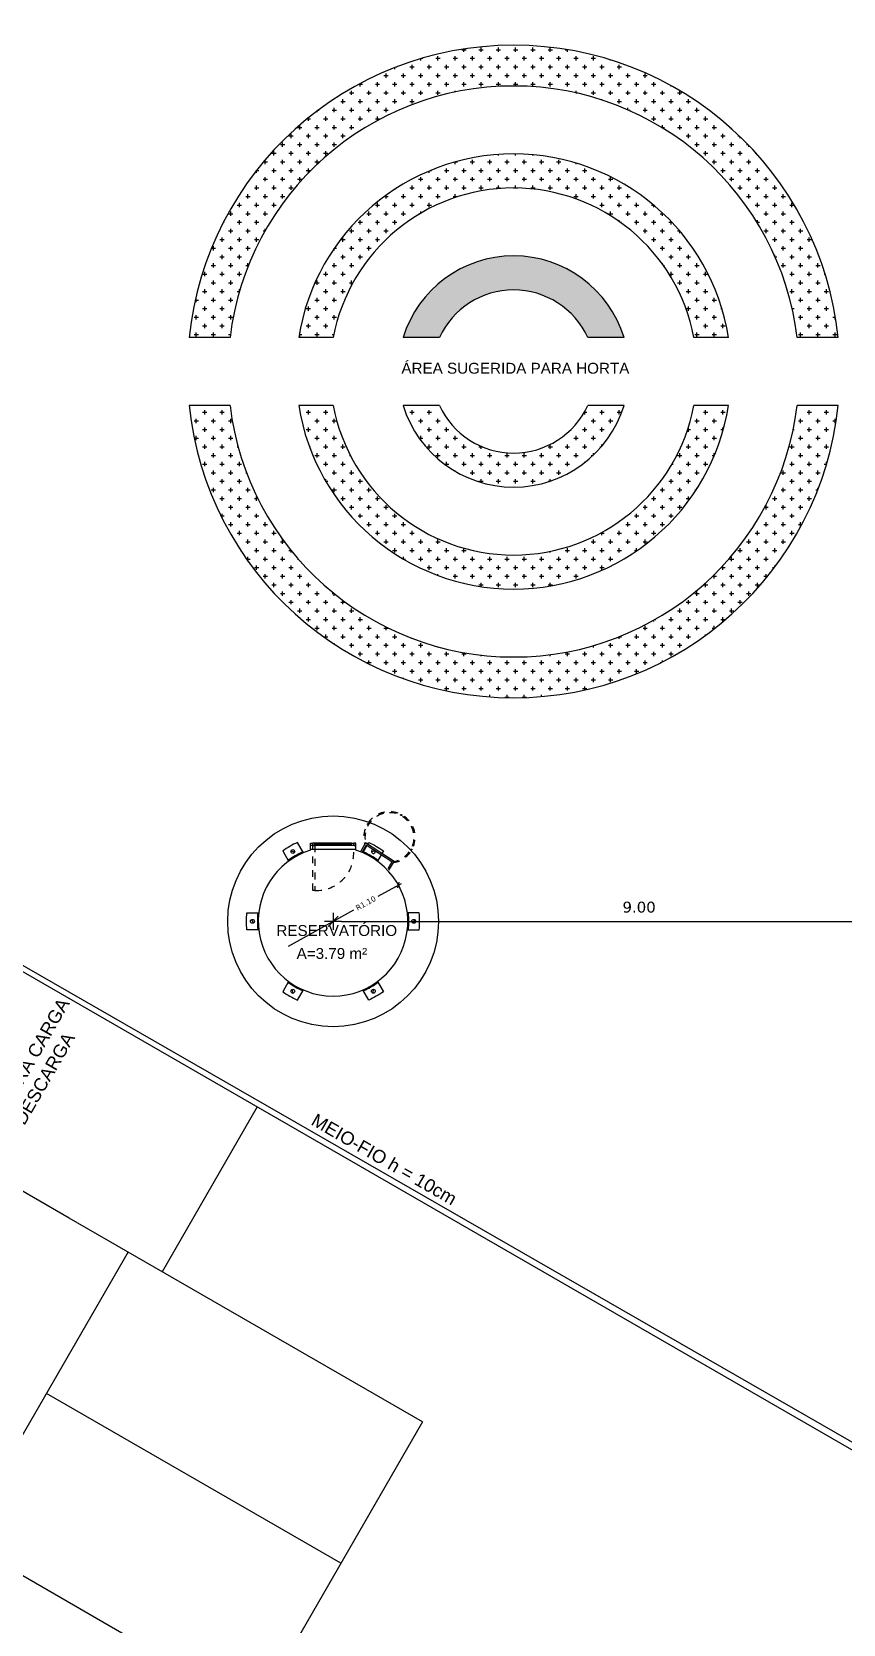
# Model space of a CAD drawing. Header units: millimetres. Extents: x 276 to 399, y 18 to 110.
# Drawn here: x 360.4 to 372.33, y 64.99 to 88.41 of the extents above; entities that cross this region are included whole.
import ezdxf

# ---------------------------------------------------------------- set-up
doc = ezdxf.new("R2010")
doc.units = ezdxf.units.MM
doc.header["$LTSCALE"] = 0.005
doc.header["$PDMODE"] = 3
doc.linetypes.add('HIDDEN', pattern=[9.525, 6.35, -3.175])
doc.linetypes.add('TRAÇO-2PTOS_P', pattern=[0.625, 0.25, -0.125, 0, -0.125, 0, -0.125])
doc.layers.get('0').update_dxf_attribs({"linetype": 'CONTINUOUS'})
doc.layers.get('Defpoints').update_dxf_attribs({"linetype": 'CONTINUOUS'})
for name, color, linetype in [('01', 1, 'CONTINUOUS'), ('ARQ-ALV-VISTA1', 1, 'CONTINUOUS'), ('ARQ-ALV-VISTA2', 2, 'CONTINUOUS'), ('ARQ-COB-PROJ', 8, 'TRAÇO-2PTOS_P'), ('ARQ-CTA-1_100', 1, 'CONTINUOUS'), ('ARQ-PIS-VISTA', 8, 'CONTINUOUS'), ('ARQ-PISO-005', 13, 'CONTINUOUS'), ('ARQ-TXT-1_075', 2, 'CONTINUOUS'), ('ARQ-TXT-1_100', 2, 'CONTINUOUS'), ('EST-MET-CORTE', 5, 'CONTINUOUS'), ('PRES-AZUL', 164, 'CONTINUOUS')]:
    doc.layers.add(name, color=color, linetype=linetype)
doc.styles.add('ESC-50-A20', font='arial.ttf', dxfattribs={"height": 0.1})
doc.styles.add('FNDE Texto Cota 0050', font='verdana.ttf', dxfattribs={"height": 0.08})
doc.styles.add('FNDE Texto Cota 0100', font='verdana.ttf', dxfattribs={"height": 0.16})
doc.dimstyles.new('FNDE 1-0050', dxfattribs={"dimscale": 5, "dimtxt": 0.08, "dimasz": 0.01, "dimexe": 0.15, "dimexo": 0.15, "dimgap": 0.01, "dimtad": 1, "dimzin": 1, "dimdsep": 46, "dimtxsty": 'FNDE Texto Cota 0050', "dimblk": 'tic', "dimcen": 0.015, "dimdle": 0.15, "dimse1": 1, "dimse2": 1, "dimclrd": 251, "dimclre": 251, "dimclrt": 256, "dimaunit": 1, "dimadec": 3, "dimazin": 0, "dimtfac": 1, "dimtix": 1, "dimtmove": 2, "dimatfit": 3, "dimfxl": 0.15, "dimtvp": 1, "dimtolj": 1, "dimtzin": 0, "dimarcsym": 0})
doc.dimstyles.new('FNDE 1-0100', dxfattribs={"dimscale": 2.5, "dimtxt": 0.16, "dimasz": 0.05, "dimexe": 0.15, "dimexo": 0.15, "dimgap": 0.05, "dimtad": 1, "dimzin": 4, "dimdsep": 46, "dimtxsty": 'FNDE Texto Cota 0100', "dimblk": 'tic', "dimcen": 0.15, "dimdle": 0.15, "dimse1": 1, "dimse2": 1, "dimclrd": 251, "dimclre": 251, "dimclrt": 256, "dimaunit": 1, "dimadec": 3, "dimazin": 0, "dimtfac": 1, "dimtix": 1, "dimtmove": 2, "dimatfit": 3, "dimldrblk": 'tic', "dimfxl": 0.15, "dimtvp": 1, "dimtolj": 1, "dimtzin": 0, "dimarcsym": 0})
pattern_1 = [(0, (114.49854, 34.55552), (0.127, 0.127), [0.0635, -0.1905]), (90, (114.53029, 34.52377), (-0.127, 0.127), [0.0635, -0.1905])]

# ---------------------------------------------------------------- blocks, each defined once
blk = doc.blocks.new('tic')
at = {"color": 251}
for p, q in [((-1, 0), (1, 0)), ((0, -1), (0, 1))]:
    blk.add_line(p, q, dxfattribs=at)
blk.add_line((-0.6, -0.6), (0.6, 0.6))
blk = doc.blocks.new('*D132')
at = {"layer": 'ARQ-CTA-1_100', "color": 251, "lineweight": -2, "transparency": 16777216}
blk.add_line((364.955, 75.326), (373.705, 75.326), dxfattribs=at)
at = {"layer": 'Defpoints', "color": 0, "transparency": 16777216}
for p in [(364.83, 75.326), (373.83, 75.326), (373.83, 75.326)]:
    blk.add_point(p, dxfattribs=at)
at = {"layer": 'ARQ-CTA-1_100', "color": 251, "lineweight": -2, "transparency": 16777216, "xscale": 0.125, "yscale": 0.125, "zscale": 0.125, "rotation": 180}
blk.add_blockref('tic', (364.83, 75.326), dxfattribs=at)
at = {"layer": 'ARQ-CTA-1_100', "color": 251, "lineweight": -2, "transparency": 16777216, "xscale": 0.125, "yscale": 0.125, "zscale": 0.125}
blk.add_blockref('tic', (373.83, 75.326), dxfattribs=at)
at = {"layer": 'ARQ-CTA-1_100', "transparency": 16777216, "insert": (369.33, 75.534), "char_height": 0.16, "attachment_point": 5, "style": 'FNDE Texto Cota 0100'}
blk.add_mtext('\\A1;9.00', dxfattribs=at)
blk = doc.blocks.new('*D152')
at = {"layer": '01', "color": 251, "lineweight": -2, "transparency": 16777216}
for p, q in [((365.747, 75.836), (365.489, 75.692)), ((364.173, 74.962), (365.132, 75.494))]:
    blk.add_line(p, q, dxfattribs=at)
at = {"layer": 'Defpoints', "color": 0, "transparency": 16777216}
for p in [(365.791, 75.86), (364.829, 75.326)]:
    blk.add_point(p, dxfattribs=at)
at = {"layer": '01', "color": 251, "lineweight": -2, "transparency": 16777216, "xscale": 0.05, "yscale": 0.05, "zscale": 0.05, "rotation": 29.0344263544393}
blk.add_blockref('tic', (365.791, 75.86), dxfattribs=at)
at = {"layer": '01', "transparency": 16777216, "insert": (365.31, 75.593), "char_height": 0.08, "attachment_point": 5, "rotation": 29.0344, "style": 'FNDE Texto Cota 0050'}
blk.add_mtext('\\A1;R1.10', dxfattribs=at)

msp = doc.modelspace()

# ---------------------------------------------------------------- hatches: boundary and pattern name
at = {"layer": 'ARQ-PIS-VISTA'}
h = msp.add_hatch(dxfattribs=at)
h.set_pattern_fill('CROSS', color=256, scale=0.02)
h.set_pattern_definition(pattern_1)
h.paths.add_polyline_path([(356.825, 92.326), (356.725, 92.326), (356.725, 92.251), (356.825, 92.251)])
h.paths.add_polyline_path([(365.859, 83.915), (366.393, 83.915, -0.641689), (368.575, 83.915), (369.109, 83.915, 0.738549)])
h = msp.add_hatch(dxfattribs=at)
h.set_pattern_fill('CROSS', color=256, scale=0.02)
h.set_pattern_definition(pattern_1)
h.paths.add_polyline_path([(364.323, 83.915), (364.83, 83.915, -0.829156), (370.137, 83.915), (370.644, 83.915, 0.854242)], flags=17)
h.paths.add_polyline_path([(362.71, 83.915), (363.314, 83.915, -0.887262), (371.654, 83.915), (372.258, 83.915, 0.900733)])
h.paths.add_polyline_path([(369.109, 82.915), (368.575, 82.915, -0.641689), (366.393, 82.915), (365.859, 82.915, 0.738549)], flags=16)
h.paths.add_polyline_path([(370.644, 82.915), (370.137, 82.915, -0.829156), (364.83, 82.915), (364.323, 82.915, 0.854242)], flags=17)
h.paths.add_polyline_path([(372.258, 82.915), (371.654, 82.915, -0.887262), (363.314, 82.915), (362.71, 82.915, 0.900733)])

# ---------------------------------------------------------------- linework, layer by layer
at = {"layer": 'ARQ-ALV-VISTA1', "ltscale": 0.1}
for p, q in [((364.209, 76.361), (364.264, 76.347)), ((365.448, 76.361), (365.394, 76.347)), ((363.623, 75.346), (363.663, 75.306)), ((366.036, 75.346), (365.995, 75.306)), ((364.244, 74.271), (364.229, 74.326)), ((365.414, 74.271), (365.429, 74.326))]:
    msp.add_line(p, q, dxfattribs=at)
for points in [[(364.392, 76.336), (364.304, 76.487, 0.044204), (364.088, 76.362), (364.175, 76.211)], [(365.337, 76.458), (365.354, 76.487, -0.044204), (365.571, 76.362), (365.548, 76.322)], [(363.736, 75.201), (363.562, 75.201, -0.044204), (363.562, 75.451), (363.736, 75.451)], [(365.922, 75.201), (366.097, 75.201, 0.044204), (366.097, 75.451), (365.922, 75.451)], [(364.175, 74.442), (364.088, 74.291, 0.044204), (364.304, 74.166), (364.392, 74.317)], [(365.483, 74.442), (365.57, 74.291, -0.044204), (365.354, 74.166), (365.267, 74.317)]]:
    msp.add_lwpolyline(points, format="xyb", dxfattribs=at)
for points in [[(365.267, 76.336), (365.327, 76.439)], [(365.537, 76.304), (365.483, 76.211)]]:
    msp.add_lwpolyline(points, dxfattribs=at)
for centre, radius in [((364.83, 75.326), 1.55), ((364.237, 76.354), 0.0285), ((363.643, 75.326), 0.0285), ((366.016, 75.326), 0.0285), ((364.237, 74.298), 0.0285), ((365.422, 74.298), 0.0285)]:
    msp.add_circle(centre, radius, dxfattribs=at)
for centre, radius, start, end in [((365.422, 76.354), 0.0285, 102.5365, 11.9947), ((364.902, 75.202), 1.258, 114.3366, 125.6634), ((364.757, 75.202), 1.258, 54.3366, 65.6634), ((364.973, 75.326), 1.258, 174.3366, 185.6634), ((364.686, 75.326), 1.258, 354.3366, 5.6634), ((364.902, 75.45), 1.258, 234.3366, 245.6634), ((364.757, 75.45), 1.258, 294.3366, 305.6634)]:
    msp.add_arc(centre, radius, start, end, dxfattribs=at)
at = {"layer": 'ARQ-ALV-VISTA2', "ltscale": 0.1}
for p, q in [((365.305, 76.479), (365.231, 76.351)), ((365.315, 76.447), (365.255, 76.342)), ((365.726, 76.208), (365.305, 76.479)), ((365.694, 76.203), (365.315, 76.447)), ((365.694, 76.203), (365.632, 76.097)), ((365.651, 76.079), (365.726, 76.208))]:
    msp.add_line(p, q, dxfattribs=at)
at = {"layer": 'ARQ-ALV-VISTA2', "color": 6, "ltscale": 0.1}
msp.add_arc((364.829, 75.326), 1.1, 107.6647, 72.2178, dxfattribs=at)
at = {"layer": 'ARQ-COB-PROJ', "linetype": 'HIDDEN', "ltscale": 0.04}
for p, q in [((365.558, 76.91), (365.553, 76.926)), ((365.351, 76.752), (365.337, 76.761)), ((366.004, 76.667), (366.02, 76.671)), ((365.972, 76.385), (365.986, 76.376))]:
    msp.add_line(p, q, dxfattribs=at)
msp.add_lwpolyline([(365.826, 76.883), (365.835, 76.897)], dxfattribs=at)
at = {"layer": 'ARQ-COB-PROJ', "color": 1, "linetype": 'HIDDEN', "ltscale": 0.25}
msp.add_lwpolyline([(364.56, 75.781), (364.53, 75.781), (364.53, 76.444), (364.56, 76.444)], close=True, dxfattribs=at)
at = {"layer": 'ARQ-COB-PROJ', "linetype": 'HIDDEN', "ltscale": 0.04}
for centre in [(365.556, 76.918), (365.831, 76.89), (365.344, 76.757), (366.012, 76.669), (365.979, 76.381)]:
    msp.add_circle(centre, 0.00833, dxfattribs=at)
at = {"layer": 'ARQ-COB-PROJ', "color": 1, "linetype": 'HIDDEN', "ltscale": 0.25}
for centre, radius, start, end in [((365.658, 76.563), 0.378, 278.7573, 195.7453), ((365.659, 76.563), 0.361, 275.5395, 198.3534), ((364.585, 76.328), 0.548, 267.5682, 5.4773)]:
    msp.add_arc(centre, radius, start, end, dxfattribs=at)
at = {"layer": 'ARQ-PIS-VISTA'}
for p, q in [((363.314, 83.915), (362.71, 83.915)), ((364.83, 83.915), (364.323, 83.915)), ((366.393, 83.915), (365.859, 83.915)), ((369.109, 83.915), (368.575, 83.915)), ((370.644, 83.915), (370.137, 83.915)), ((372.258, 83.915), (371.654, 83.915)), ((363.314, 82.915), (362.71, 82.915)), ((364.83, 82.915), (364.323, 82.915)), ((366.393, 82.915), (365.859, 82.915)), ((369.109, 82.915), (368.575, 82.915)), ((370.644, 82.915), (370.137, 82.915)), ((372.258, 82.915), (371.654, 82.915))]:
    msp.add_line(p, q, dxfattribs=at)
for radius, start, end in [(4.8, 5.9792, 174.0208), (4.2, 6.8371, 173.1629), (3.2, 8.9893, 171.0107), (2.7, 10.6719, 169.3281), (1.7, 17.1046, 162.8954), (1.2, 24.6243, 155.3757), (4.8, 185.9792, 354.0208), (4.2, 186.8371, 353.1629), (3.2, 188.9893, 351.0107), (2.7, 190.6719, 349.3281), (1.7, 197.1046, 342.8954), (1.2, 204.6243, 335.3757)]:
    msp.add_arc((367.484, 83.415), radius, start, end, dxfattribs=at)
at = {"layer": 'ARQ-PISO-005'}
for p, q in [((373.83, 66.761), (358.515, 75.595)), ((358.553, 75.66), (373.83, 66.88)), ((360.947, 70.96), (357.116, 73.17)), ((363.712, 72.597), (362.313, 70.172)), ((366.144, 67.962), (360.947, 70.96)), ((356.067, 60.499), (361.813, 70.461)), ((364.945, 65.883), (360.614, 68.382)), ((366.144, 67.962), (360.448, 58.087)), ((363.696, 63.718), (359.364, 66.216))]:
    msp.add_line(p, q, dxfattribs=at)
at = {"layer": 'EST-MET-CORTE', "color": 6}
for p, q in [((364.495, 76.375), (364.495, 76.474)), ((365.165, 76.374), (365.165, 76.474))]:
    msp.add_line(p, q, dxfattribs=at)
at = {"layer": 'EST-MET-CORTE', "color": 2, "ltscale": 0.1}
for p, q in [((365.1, 76.474), (364.56, 76.474)), ((365.1, 76.444), (364.56, 76.444))]:
    msp.add_line(p, q, dxfattribs=at)
at = {"layer": 'EST-MET-CORTE', "color": 3, "ltscale": 0.1}
for points in [[(364.525, 76.474), (364.525, 76.444), (364.495, 76.444), (364.495, 76.474)], [(364.53, 76.474), (364.53, 76.444), (364.56, 76.444), (364.56, 76.474)], [(365.13, 76.474), (365.13, 76.444), (365.1, 76.444), (365.1, 76.474)], [(365.135, 76.474), (365.135, 76.444), (365.165, 76.444), (365.165, 76.474)]]:
    msp.add_lwpolyline(points, close=True, dxfattribs=at)
at = {"layer": 'PRES-AZUL', "ltscale": 0.1}
msp.add_line((365.165, 76.381), (364.495, 76.381), dxfattribs=at)
at = {"layer": 'PRES-AZUL', "color": 1, "ltscale": 0.1}
msp.add_line((365.1, 76.459), (364.56, 76.459), dxfattribs=at)

# ---------------------------------------------------------------- texts
at = {"layer": 'ARQ-TXT-1_075', "char_height": 0.192, "width": 3.14305, "attachment_point": 1, "style": 'ESC-50-A20'}
for s, insert, rotation in [('\\pi0.2826;VAGA PARA CARGA \\P\\pi0.70255;E DESCARGA ', (359.366, 71.741), 60.0228), ('\\pi0.38659;MEIO-FIO h = 10cm', (364.252, 72.703), 330.0228)]:
    msp.add_mtext(s, dxfattribs=dict(at, insert=insert, rotation=rotation))
at = {"layer": 'ARQ-TXT-1_100', "style": 'ESC-50-A20'}
msp.add_text('ÁREA SUGERIDA PARA HORTA', height=0.16, dxfattribs=at).set_placement((365.834, 83.383))
at = {"layer": 'ARQ-TXT-1_100', "char_height": 0.12, "attachment_point": 1, "style": 'ESC-50-A20'}
for s, width, insert in [('{\\H1.3333x;RESERVATÓRIO}', 0.96033, (363.995, 75.271)), ('{\\H1.3333x;A=3.79 m²}', 1.43246, (364.293, 74.934))]:
    msp.add_mtext_dynamic_manual_height_columns(s, width=width, gutter_width=0.5, heights=[0], dxfattribs=dict(at, insert=insert))

# ---------------------------------------------------------------- dimensions: what is measured, and where the dimension line sits
at = {"layer": '01'}
dim = msp.add_radius_dim(center=(364.829, 75.326), mpoint=(365.791, 75.86), dimstyle='FNDE 1-0050', dxfattribs=at)
dim.commit()
dim.dimension.update_dxf_attribs({"geometry": '*D152', "text_midpoint": (365.31, 75.593), "dimtype": 164})
at = {"layer": 'ARQ-CTA-1_100'}
dim = msp.add_linear_dim(base=(373.83, 75.326), p1=(364.83, 75.326), p2=(373.83, 75.326), dimstyle='FNDE 1-0100', dxfattribs=at)
dim.commit()
dim.dimension.update_dxf_attribs({"geometry": '*D132', "text_midpoint": (369.33, 75.534)})

doc.saveas('drawing.dxf')
